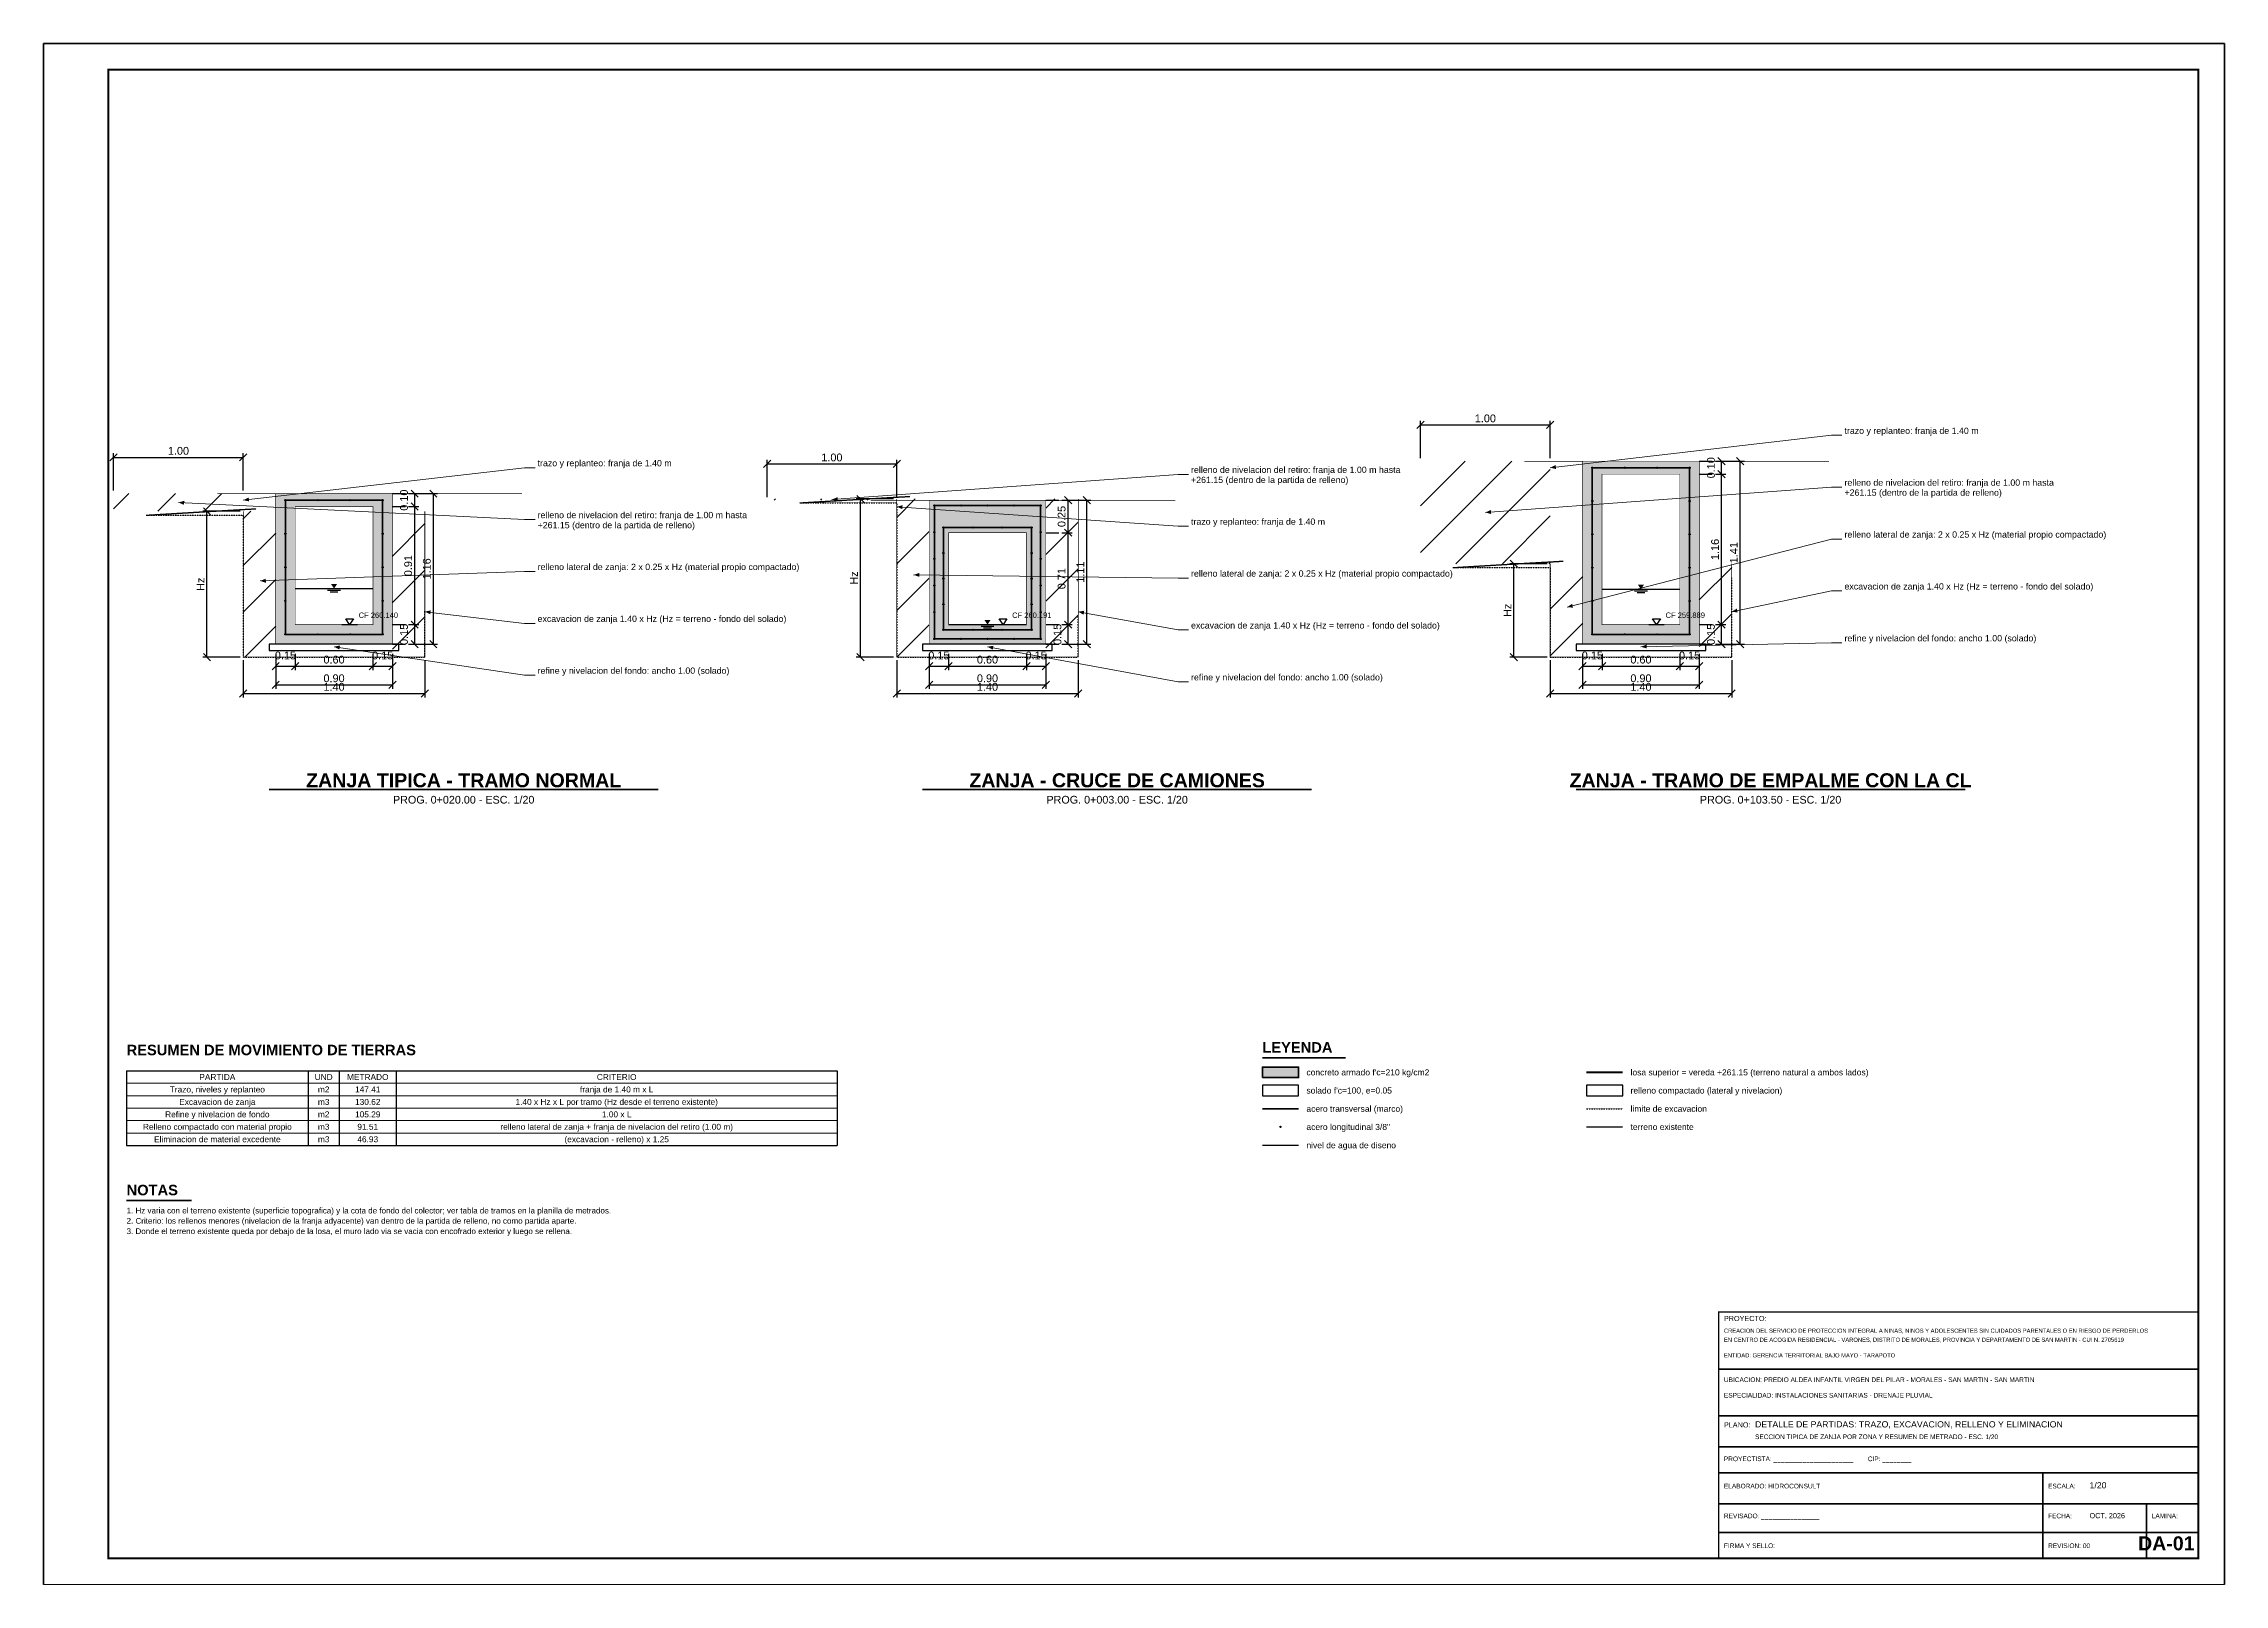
# Paper-space layout 'DA-01' of a CAD drawing. Header units: metres, sheet in millimetres. Extents: x 0 to 841, y 0 to 594.
# The model-space entities are those that its viewports show. They can reach past a viewport. Long polylines and large blocks are cut down to what shows.
import ezdxf
from ezdxf.enums import TextEntityAlignment as Align

# ---------------------------------------------------------------- set-up
doc = ezdxf.new("R2010")
doc.units = ezdxf.units.M
doc.header["$LTSCALE"] = 0.25
doc.linetypes.add('DASHED', pattern=[1.524, 1.27, -0.254])
doc.linetypes.add('HIDDEN', pattern=[0.375, 0.25, -0.125])
for name, color, linetype, lineweight in [('ACERO', 1, 'CONTINUOUS', 35), ('AGUA', 150, 'DASHED', 25), ('CONCRETO', 250, 'CONTINUOUS', 50), ('COTAS', 94, 'CONTINUOUS', 18), ('GRILLA', 9, 'CONTINUOUS', 13), ('LLAMADAS', 30, 'CONTINUOUS', 18), ('MARCO', 7, 'CONTINUOUS', 50), ('ROTULO', 7, 'CONTINUOUS', 35), ('TERRENO', 7, 'CONTINUOUS', 30), ('TITULOS', 160, 'CONTINUOUS', 35)]:
    doc.layers.add(name, color=color, linetype=linetype, lineweight=lineweight)
for name, color, linetype in [('ACERO-PUNTOS', 5, 'CONTINUOUS'), ('AGUA-SIMBOLO', 150, 'CONTINUOUS'), ('EXCAVACION', 8, 'HIDDEN'), ('GUITARRA', 8, 'CONTINUOUS'), ('LEYENDA', 7, 'CONTINUOUS'), ('NIVELES', 7, 'CONTINUOUS'), ('RELLENO', 32, 'CONTINUOUS'), ('ROTULO-TEXTO', 7, 'CONTINUOUS'), ('SOLADO', 8, 'CONTINUOUS'), ('TERRENO-EXISTENTE', 8, 'DASHED'), ('TEXTOS', 7, 'CONTINUOUS'), ('TEXTOS-NOTAS', 7, 'CONTINUOUS')]:
    doc.layers.add(name, color=color, linetype=linetype)
doc.layers.add('CONCRETO-ACHURADO', color=8, linetype='CONTINUOUS', true_color=0xe2e2e2)
doc.styles.get("Standard").update_dxf_attribs({"font": 'arial.ttf'})
doc.styles.add('TITULOS', font='arialbd.ttf')
doc.dimstyles.new('COT-20', dxfattribs={"dimscale": 0.02, "dimtxt": 3, "dimasz": 2.2, "dimexe": 1.6, "dimexo": 1.2, "dimgap": 1, "dimtad": 1, "dimzin": 0, "dimdsep": 46, "dimtxsty": 'Standard', "dimtsz": 1.4, "dimcen": 2.5, "dimclrd": 256, "dimclre": 256, "dimclrt": 7, "dimazin": 3, "dimtfac": 1, "dimtmove": 0, "dimatfit": 3})

# ---------------------------------------------------------------- blocks, each defined once
blk = doc.blocks.new('ACERO-38')
at = {"layer": 'ACERO-PUNTOS'}
h = blk.add_hatch(color=5, dxfattribs=at)
h.dxf.hatch_style = 1
h.paths.add_polyline_path([(-0.00475, 0, 1), (0.00475, 0, 1)])
at = {"layer": 'ACERO-PUNTOS', "color": 5}
blk.add_circle((0, 0), 0.00475, dxfattribs=at)
blk = doc.blocks.new('SIMB-AGUA')
at = {"layer": 'AGUA-SIMBOLO'}
for p, q in [((-2.5, -0.6), (2.5, -0.6)), ((-1.5, -1.2), (1.5, -1.2))]:
    blk.add_line(p, q, dxfattribs=at)
blk.add_solid([(0, 0), (-1.2, 1.8), (1.2, 1.8)], dxfattribs=at)
blk = doc.blocks.new('SIMB-NIVEL')
at = {"layer": 'NIVELES'}
blk.add_line((-3, 0), (3, 0), dxfattribs=at)
blk.add_lwpolyline([(0, 0), (-1.5, 2.2), (1.5, 2.2)], close=True, dxfattribs=at)

msp = doc.modelspace()

# ---------------------------------------------------------------- hatches: boundary and pattern name
at = {"layer": 'CONCRETO-ACHURADO', "true_color": 0xe2e2e2}
h = msp.add_hatch(color=7, dxfattribs=at)
h.dxf.hatch_style = 1
h.paths.add_polyline_path([(349183.87, 9281460.35), (349184.77, 9281460.35), (349184.77, 9281460.45), (349183.87, 9281460.45)])
h = msp.add_hatch(color=7, dxfattribs=at)
h.dxf.hatch_style = 1
h.paths.add_polyline_path([(349183.87, 9281459.19), (349184.02, 9281459.19), (349184.02, 9281460.35), (349183.87, 9281460.35)])
h = msp.add_hatch(color=7, dxfattribs=at)
h.dxf.hatch_style = 1
h.paths.add_polyline_path([(349184.62, 9281459.19), (349184.77, 9281459.19), (349184.77, 9281460.35), (349184.62, 9281460.35)])
h = msp.add_hatch(color=7, dxfattribs=at)
h.dxf.hatch_style = 1
h.paths.add_polyline_path([(349173.79, 9281460.1), (349174.69, 9281460.1), (349174.69, 9281460.2), (349173.79, 9281460.2)])
h = msp.add_hatch(color=7, dxfattribs=at)
h.dxf.hatch_style = 1
h.paths.add_polyline_path([(349173.79, 9281459.19), (349173.94, 9281459.19), (349173.94, 9281460.1), (349173.79, 9281460.1)])
h = msp.add_hatch(color=7, dxfattribs=at)
h.dxf.hatch_style = 1
h.paths.add_polyline_path([(349174.54, 9281459.19), (349174.69, 9281459.19), (349174.69, 9281460.1), (349174.54, 9281460.1)])
h = msp.add_hatch(color=7, dxfattribs=at)
h.dxf.hatch_style = 1
h.paths.add_polyline_path([(349178.83, 9281459.899), (349179.73, 9281459.899), (349179.73, 9281460.149), (349178.83, 9281460.149)])
h = msp.add_hatch(color=7, dxfattribs=at)
h.dxf.hatch_style = 1
h.paths.add_polyline_path([(349178.83, 9281459.19), (349178.98, 9281459.19), (349178.98, 9281459.899), (349178.83, 9281459.899)])
h = msp.add_hatch(color=7, dxfattribs=at)
h.dxf.hatch_style = 1
h.paths.add_polyline_path([(349179.58, 9281459.19), (349179.73, 9281459.19), (349179.73, 9281459.899), (349179.58, 9281459.899)])
h = msp.add_hatch(color=7, dxfattribs=at)
h.dxf.hatch_style = 1
h.paths.add_polyline_path([(349173.79, 9281459.04), (349174.69, 9281459.04), (349174.69, 9281459.19), (349173.79, 9281459.19)])
h = msp.add_hatch(color=7, dxfattribs=at)
h.dxf.hatch_style = 1
h.paths.add_polyline_path([(349178.83, 9281459.04), (349179.73, 9281459.04), (349179.73, 9281459.19), (349178.83, 9281459.19)])
h = msp.add_hatch(color=7, dxfattribs=at)
h.dxf.hatch_style = 1
h.paths.add_polyline_path([(349183.87, 9281459.04), (349184.77, 9281459.04), (349184.77, 9281459.19), (349183.87, 9281459.19)])
h = msp.add_hatch(color=7, dxfattribs=at)
h.dxf.hatch_style = 1
h.paths.add_polyline_path([(349181.4, 9281455.698), (349181.68, 9281455.698), (349181.68, 9281455.778), (349181.4, 9281455.778)])
at = {"layer": 'RELLENO'}
h = msp.add_hatch(dxfattribs=at)
h.set_pattern_fill('ANSI31', scale=0.08)
h.paths.add_polyline_path([(349182.62, 9281459.66), (349183.62, 9281459.66), (349183.62, 9281460.45), (349182.62, 9281460.45)])
h = msp.add_hatch(dxfattribs=at)
h.set_pattern_fill('ANSI31', scale=0.08)
h.paths.add_polyline_path([(349172.54, 9281460.064), (349173.54, 9281460.064), (349173.54, 9281460.2), (349172.54, 9281460.2)])
h = msp.add_hatch(dxfattribs=at)
h.set_pattern_fill('ANSI31', scale=0.08)
h.paths.add_polyline_path([(349173.54, 9281460.064), (349173.54, 9281458.94), (349173.79, 9281458.94), (349173.79, 9281460.064)])
h = msp.add_hatch(dxfattribs=at)
h.set_pattern_fill('ANSI31', scale=0.08)
h.paths.add_polyline_path([(349174.69, 9281460.064), (349174.69, 9281458.94), (349174.94, 9281458.94), (349174.94, 9281460.064)])
h = msp.add_hatch(dxfattribs=at)
h.set_pattern_fill('ANSI31', scale=0.08)
h.paths.add_polyline_path([(349177.58, 9281460.159), (349178.58, 9281460.159), (349178.58, 9281460.149), (349177.58, 9281460.149)])
h = msp.add_hatch(dxfattribs=at)
h.set_pattern_fill('ANSI31', scale=0.08)
h.paths.add_polyline_path([(349178.58, 9281460.159), (349178.58, 9281458.94), (349178.83, 9281458.94), (349178.83, 9281460.159)])
h = msp.add_hatch(dxfattribs=at)
h.set_pattern_fill('ANSI31', scale=0.08)
h.paths.add_polyline_path([(349179.73, 9281460.159), (349179.73, 9281458.94), (349179.98, 9281458.94), (349179.98, 9281460.159)])
h = msp.add_hatch(dxfattribs=at)
h.set_pattern_fill('ANSI31', scale=0.08)
h.paths.add_polyline_path([(349183.62, 9281459.66), (349183.62, 9281458.94), (349183.87, 9281458.94), (349183.87, 9281459.66)])
h = msp.add_hatch(dxfattribs=at)
h.set_pattern_fill('ANSI31', scale=0.08)
h.paths.add_polyline_path([(349184.77, 9281459.66), (349184.77, 9281458.94), (349185.02, 9281458.94), (349185.02, 9281459.66)])

# ---------------------------------------------------------------- linework, layer by layer
at = {"layer": 'ACERO'}
for points in [[(349183.945, 9281459.115), (349184.695, 9281459.115), (349184.695, 9281460.4), (349183.945, 9281460.4)], [(349173.865, 9281459.115), (349174.615, 9281459.115), (349174.615, 9281460.15), (349173.865, 9281460.15)], [(349178.87, 9281459.08), (349179.69, 9281459.08), (349179.69, 9281460.109), (349178.87, 9281460.109)], [(349178.94, 9281459.15), (349179.62, 9281459.15), (349179.62, 9281459.939), (349178.94, 9281459.939)]]:
    msp.add_lwpolyline(points, close=True, dxfattribs=at)
at = {"layer": 'ACERO', "const_width": 0.014}
msp.add_lwpolyline([(349181.4, 9281455.457), (349181.68, 9281455.457)], dxfattribs=at)
at = {"layer": 'AGUA'}
for p, q in [((349173.94, 9281459.468), (349174.54, 9281459.468)), ((349184.02, 9281459.463), (349184.62, 9281459.463)), ((349178.98, 9281459.19), (349179.58, 9281459.19)), ((349181.4, 9281455.176), (349181.68, 9281455.176))]:
    msp.add_line(p, q, dxfattribs=at)
at = {"layer": 'CONCRETO', "const_width": 0.004}
for points in [[(349183.87, 9281459.04), (349184.77, 9281459.04), (349184.77, 9281460.45), (349183.87, 9281460.45)], [(349184.02, 9281459.19), (349184.62, 9281459.19), (349184.62, 9281460.35), (349184.02, 9281460.35)], [(349173.79, 9281459.04), (349174.69, 9281459.04), (349174.69, 9281460.2), (349173.79, 9281460.2)], [(349173.94, 9281459.19), (349174.54, 9281459.19), (349174.54, 9281460.1), (349173.94, 9281460.1)], [(349178.83, 9281459.04), (349179.73, 9281459.04), (349179.73, 9281460.149), (349178.83, 9281460.149)], [(349178.98, 9281459.19), (349179.58, 9281459.19), (349179.58, 9281459.899), (349178.98, 9281459.899)]]:
    msp.add_lwpolyline(points, close=True, dxfattribs=at)
at = {"layer": 'CONCRETO'}
msp.add_lwpolyline([(349181.4, 9281455.698), (349181.68, 9281455.698), (349181.68, 9281455.778), (349181.4, 9281455.778)], close=True, dxfattribs=at)
at = {"layer": 'EXCAVACION'}
msp.add_line((349183.9, 9281455.457), (349184.18, 9281455.457), dxfattribs=at)
for points in [[(349172.79, 9281460.034), (349173.54, 9281460.034), (349173.54, 9281458.94), (349174.94, 9281458.94), (349174.94, 9281459.3)], [(349177.83, 9281460.129), (349178.58, 9281460.129), (349178.58, 9281458.94), (349179.98, 9281458.94), (349179.98, 9281459.249)], [(349182.87, 9281459.63), (349183.62, 9281459.63), (349183.62, 9281458.94), (349185.02, 9281458.94), (349185.02, 9281459.55)]]:
    msp.add_lwpolyline(points, dxfattribs=at)
at = {"layer": 'EXCAVACION', "const_width": 0.006}
for points in [[(349173.54, 9281460.064), (349173.54, 9281458.94), (349174.94, 9281458.94), (349174.94, 9281460.064)], [(349178.58, 9281460.159), (349178.58, 9281458.94), (349179.98, 9281458.94), (349179.98, 9281460.159)], [(349183.62, 9281459.66), (349183.62, 9281458.94), (349185.02, 9281458.94), (349185.02, 9281459.66)]]:
    msp.add_lwpolyline(points, dxfattribs=at)
at = {"layer": 'GRILLA'}
for p, q in [((349172.64, 9281455.654), (349178.12, 9281455.654)), ((349172.64, 9281455.558), (349178.12, 9281455.558)), ((349172.64, 9281455.462), (349178.12, 9281455.462)), ((349172.64, 9281455.366), (349178.12, 9281455.366)), ((349172.64, 9281455.27), (349178.12, 9281455.27))]:
    msp.add_line(p, q, dxfattribs=at)
at = {"layer": 'GUITARRA'}
for p, q in [((349184.77, 9281460.45), (349184.87, 9281460.45)), ((349184.77, 9281460.35), (349184.87, 9281460.35)), ((349174.69, 9281460.2), (349174.79, 9281460.2)), ((349174.69, 9281460.1), (349174.79, 9281460.1)), ((349179.73, 9281460.149), (349179.83, 9281460.149)), ((349179.73, 9281459.899), (349179.83, 9281459.899)), ((349174.69, 9281459.19), (349174.79, 9281459.19)), ((349179.73, 9281459.19), (349179.83, 9281459.19)), ((349184.77, 9281459.19), (349184.87, 9281459.19)), ((349174.69, 9281459.04), (349174.79, 9281459.04)), ((349179.73, 9281459.04), (349179.83, 9281459.04)), ((349184.77, 9281459.04), (349184.87, 9281459.04))]:
    msp.add_line(p, q, dxfattribs=at)
at = {"layer": 'LLAMADAS'}
for p, q in [((349185.79, 9281460.65), (349183.62, 9281460.4)), ((349185.87, 9281460.65), (349185.79, 9281460.65)), ((349175.71, 9281460.4), (349173.54, 9281460.15)), ((349175.79, 9281460.4), (349175.71, 9281460.4)), ((349180.75, 9281460.349), (349178.08, 9281460.154)), ((349180.83, 9281460.349), (349180.75, 9281460.349)), ((349185.79, 9281460.25), (349183.12, 9281460.055)), ((349185.87, 9281460.25), (349185.79, 9281460.25)), ((349175.71, 9281460), (349173.04, 9281460.132)), ((349180.75, 9281459.949), (349178.58, 9281460.099)), ((349175.79, 9281460), (349175.71, 9281460)), ((349180.83, 9281459.949), (349180.75, 9281459.949)), ((349185.79, 9281459.85), (349183.75, 9281459.325)), ((349185.87, 9281459.85), (349185.79, 9281459.85)), ((349175.71, 9281459.6), (349173.67, 9281459.527)), ((349175.79, 9281459.6), (349175.71, 9281459.6)), ((349180.75, 9281459.549), (349178.71, 9281459.574)), ((349180.83, 9281459.549), (349180.75, 9281459.549)), ((349185.79, 9281459.45), (349185.02, 9281459.29)), ((349185.87, 9281459.45), (349185.79, 9281459.45)), ((349175.71, 9281459.2), (349174.94, 9281459.29)), ((349175.79, 9281459.2), (349175.71, 9281459.2)), ((349180.75, 9281459.149), (349179.98, 9281459.29)), ((349175.71, 9281458.8), (349174.24, 9281459.02)), ((349180.75, 9281458.749), (349179.28, 9281459.02)), ((349180.83, 9281459.149), (349180.75, 9281459.149)), ((349185.79, 9281459.05), (349184.32, 9281459.02)), ((349185.87, 9281459.05), (349185.79, 9281459.05)), ((349175.79, 9281458.8), (349175.71, 9281458.8)), ((349180.83, 9281458.749), (349180.75, 9281458.749))]:
    msp.add_line(p, q, dxfattribs=at)
for points in [[(349183.62, 9281460.4), (349183.665, 9281460.39), (349183.662, 9281460.421)], [(349173.04, 9281460.132), (349173.083, 9281460.114), (349173.085, 9281460.145)], [(349173.54, 9281460.15), (349173.585, 9281460.14), (349173.582, 9281460.17)], [(349178.08, 9281460.154), (349178.125, 9281460.142), (349178.123, 9281460.173)], [(349178.58, 9281460.099), (349178.623, 9281460.081), (349178.625, 9281460.111)], [(349183.12, 9281460.055), (349183.165, 9281460.043), (349183.163, 9281460.074)], [(349173.67, 9281459.527), (349173.715, 9281459.513), (349173.713, 9281459.544)], [(349178.71, 9281459.574), (349178.754, 9281459.559), (349178.754, 9281459.589)], [(349183.75, 9281459.325), (349183.796, 9281459.321), (349183.789, 9281459.351)], [(349174.94, 9281459.29), (349174.982, 9281459.27), (349174.985, 9281459.3)], [(349179.98, 9281459.29), (349180.021, 9281459.267), (349180.026, 9281459.297)], [(349185.02, 9281459.29), (349185.066, 9281459.284), (349185.06, 9281459.314)], [(349174.24, 9281459.02), (349174.281, 9281458.998), (349174.286, 9281459.029)], [(349179.28, 9281459.02), (349179.32, 9281458.997), (349179.326, 9281459.027)], [(349184.32, 9281459.02), (349184.364, 9281459.006), (349184.364, 9281459.036)]]:
    msp.add_solid(points, dxfattribs=at)
at = {"layer": 'MARCO'}
msp.add_lwpolyline([(349172, 9281451.79), (349188.82, 9281451.79), (349188.82, 9281463.67), (349172, 9281463.67)], close=True, dxfattribs=at)
at = {"layer": 'MARCO', "const_width": 0.016}
msp.add_lwpolyline([(349172.5, 9281451.99), (349188.62, 9281451.99), (349188.62, 9281463.47), (349172.5, 9281463.47)], close=True, dxfattribs=at)
at = {"layer": 'RELLENO'}
msp.add_lwpolyline([(349183.9, 9281455.558), (349184.18, 9281455.558), (349184.18, 9281455.638), (349183.9, 9281455.638)], close=True, dxfattribs=at)
at = {"layer": 'ROTULO'}
for p, q in [((349184.92, 9281453.45), (349188.62, 9281453.45)), ((349184.92, 9281453.09), (349188.62, 9281453.09)), ((349184.92, 9281452.85), (349188.62, 9281452.85)), ((349184.92, 9281452.65), (349188.62, 9281452.65)), ((349187.42, 9281452.65), (349187.42, 9281451.99)), ((349184.92, 9281452.41), (349188.62, 9281452.41)), ((349188.22, 9281452.41), (349188.22, 9281451.99)), ((349184.92, 9281452.19), (349188.62, 9281452.19))]:
    msp.add_line(p, q, dxfattribs=at)
at = {"layer": 'ROTULO', "const_width": 0.01}
msp.add_lwpolyline([(349184.92, 9281451.99), (349188.62, 9281451.99), (349188.62, 9281453.89), (349184.92, 9281453.89)], close=True, dxfattribs=at)
at = {"layer": 'SOLADO'}
for points in [[(349173.74, 9281458.99), (349174.74, 9281458.99), (349174.74, 9281459.04), (349173.74, 9281459.04)], [(349178.78, 9281458.99), (349179.78, 9281458.99), (349179.78, 9281459.04), (349178.78, 9281459.04)], [(349183.82, 9281458.99), (349184.82, 9281458.99), (349184.82, 9281459.04), (349183.82, 9281459.04)], [(349181.4, 9281455.558), (349181.68, 9281455.558), (349181.68, 9281455.638), (349181.4, 9281455.638)]]:
    msp.add_lwpolyline(points, close=True, dxfattribs=at)
at = {"layer": 'TERRENO'}
for points, const_width in [([(349183.42, 9281460.45), (349183.87, 9281460.45)], 0.006), ([(349184.77, 9281460.45), (349185.77, 9281460.45)], 0.006), ([(349173.34, 9281460.2), (349173.79, 9281460.2)], 0.006), ([(349174.69, 9281460.2), (349175.69, 9281460.2)], 0.006), ([(349178.38, 9281460.149), (349178.83, 9281460.149)], 0.006), ([(349179.73, 9281460.149), (349180.73, 9281460.149)], 0.006), ([(349183.9, 9281455.738), (349184.18, 9281455.738)], 0.014)]:
    msp.add_lwpolyline(points, dxfattribs=dict(at, const_width=const_width))
at = {"layer": 'TERRENO-EXISTENTE'}
msp.add_line((349183.9, 9281455.317), (349184.18, 9281455.317), dxfattribs=at)
for points in [[(349172.79, 9281460.034), (349173.29, 9281460.064), (349173.64, 9281460.084)], [(349177.83, 9281460.129), (349178.33, 9281460.159), (349178.68, 9281460.179)], [(349182.87, 9281459.63), (349183.37, 9281459.66), (349183.72, 9281459.68)]]:
    msp.add_lwpolyline(points, dxfattribs=at)
at = {"layer": 'TEXTOS'}
for p, q in [((349172.64, 9281455.75), (349178.12, 9281455.75)), ((349172.64, 9281455.75), (349172.64, 9281455.174)), ((349174.04, 9281455.75), (349174.04, 9281455.174)), ((349174.28, 9281455.75), (349174.28, 9281455.174)), ((349174.72, 9281455.75), (349174.72, 9281455.174)), ((349178.12, 9281455.75), (349178.12, 9281455.174)), ((349172.64, 9281455.174), (349178.12, 9281455.174))]:
    msp.add_line(p, q, dxfattribs=at)
at = {"layer": 'TITULOS'}
for p, q in [((349173.74, 9281457.92), (349176.74, 9281457.92)), ((349178.78, 9281457.92), (349181.78, 9281457.92)), ((349183.82, 9281457.92), (349186.82, 9281457.92)), ((349181.4, 9281455.85), (349182.04, 9281455.85)), ((349172.64, 9281454.75), (349173.14, 9281454.75))]:
    msp.add_line(p, q, dxfattribs=at)

# ---------------------------------------------------------------- block references
for p in [(349183.945, 9281460.4), (349184.195, 9281460.4), (349184.445, 9281460.4), (349184.695, 9281460.4), (349173.865, 9281460.15), (349174.115, 9281460.15), (349174.365, 9281460.15), (349174.615, 9281460.15), (349178.87, 9281460.109), (349179.075, 9281460.109), (349179.28, 9281460.109), (349179.485, 9281460.109), (349179.69, 9281460.109), (349183.945, 9281460.143), (349184.695, 9281460.143), (349173.865, 9281459.891), (349174.615, 9281459.891), (349178.87, 9281459.903), (349178.94, 9281459.939), (349179.167, 9281459.939), (349179.393, 9281459.939), (349179.62, 9281459.939), (349179.69, 9281459.903), (349183.945, 9281459.886), (349184.695, 9281459.886), (349178.87, 9281459.697), (349178.94, 9281459.742), (349179.62, 9281459.742), (349179.69, 9281459.697), (349173.865, 9281459.632), (349174.615, 9281459.632), (349178.94, 9281459.545), (349179.62, 9281459.545), (349183.945, 9281459.629), (349184.695, 9281459.629), (349173.865, 9281459.374), (349174.615, 9281459.374), (349178.87, 9281459.492), (349178.94, 9281459.347), (349179.62, 9281459.347), (349179.69, 9281459.492), (349183.945, 9281459.372), (349184.695, 9281459.372), (349178.87, 9281459.286), (349179.69, 9281459.286), (349173.865, 9281459.115), (349174.115, 9281459.115), (349174.365, 9281459.115), (349174.615, 9281459.115), (349178.87, 9281459.08), (349178.94, 9281459.15), (349179.075, 9281459.08), (349179.167, 9281459.15), (349179.28, 9281459.08), (349179.393, 9281459.15), (349179.485, 9281459.08), (349179.62, 9281459.15), (349179.69, 9281459.08), (349183.945, 9281459.115), (349184.195, 9281459.115), (349184.445, 9281459.115), (349184.695, 9281459.115)]:
    msp.add_blockref('ACERO-38', p)
at = {"xscale": 0.02, "yscale": 0.02}
for p in [(349174.24, 9281459.468), (349184.32, 9281459.463), (349179.28, 9281459.19)]:
    msp.add_blockref('SIMB-AGUA', p, dxfattribs=at)
at = {"layer": 'ACERO-PUNTOS'}
msp.add_blockref('ACERO-38', (349181.54, 9281455.317), dxfattribs=at)
at = {"layer": 'NIVELES', "xscale": 0.02, "yscale": 0.02}
for p in [(349174.36, 9281459.19), (349179.4, 9281459.19), (349184.44, 9281459.19)]:
    msp.add_blockref('SIMB-NIVEL', p, dxfattribs=at)

# ---------------------------------------------------------------- texts
at = {"layer": 'LEYENDA'}
for s, p in [("concreto armado f'c=210 kg/cm2", (349181.74, 9281455.738)), ('losa superior = vereda +261.15 (terreno natural a ambos lados)', (349184.24, 9281455.738)), ("solado f'c=100, e=0.05", (349181.74, 9281455.598)), ('acero transversal (marco)', (349181.74, 9281455.457)), ('relleno compactado (lateral y nivelacion)', (349184.24, 9281455.598)), ('limite de excavacion', (349184.24, 9281455.457)), ('acero longitudinal 3/8"', (349181.74, 9281455.317)), ('terreno existente', (349184.24, 9281455.317)), ('nivel de agua de diseno', (349181.74, 9281455.176))]:
    msp.add_text(s, height=0.0468, dxfattribs=at).set_placement(p, align=Align.MIDDLE_LEFT)
at = {"layer": 'NIVELES'}
for s, p in [('CF 260.140', (349174.43, 9281459.242)), ('CF 260.191', (349179.47, 9281459.242)), ('CF 259.889', (349184.51, 9281459.242))]:
    msp.add_text(s, height=0.0416, dxfattribs=at).set_placement(p)
at = {"layer": 'ROTULO-TEXTO'}
for s, height, p in [('PROYECTO:', 0.04, (349184.96, 9281453.82)), ('CREACION DEL SERVICIO DE PROTECCION INTEGRAL A NINAS, NINOS Y ADOLESCENTES SIN CUIDADOS PARENTALES O EN RIESGO DE PERDERLOS', 0.032, (349184.96, 9281453.73)), ('EN CENTRO DE ACOGIDA RESIDENCIAL - VARONES, DISTRITO DE MORALES, PROVINCIA Y DEPARTAMENTO DE SAN MARTIN - CUI N. 2705619', 0.032, (349184.96, 9281453.66)), ('ENTIDAD: GERENCIA TERRITORIAL BAJO MAYO - TARAPOTO', 0.032, (349184.96, 9281453.54)), ('UBICACION: PREDIO ALDEA INFANTIL VIRGEN DEL PILAR - MORALES - SAN MARTIN - SAN MARTIN', 0.036, (349184.96, 9281453.35)), ('ESPECIALIDAD: INSTALACIONES SANITARIAS - DRENAJE PLUVIAL', 0.036, (349184.96, 9281453.23)), ('PLANO:', 0.04, (349184.96, 9281453)), ('SECCION TIPICA DE ZANJA POR ZONA Y RESUMEN DE METRADO - ESC. 1/20', 0.036, (349185.2, 9281452.91)), ('DETALLE DE PARTIDAS: TRAZO, EXCAVACION, RELLENO Y ELIMINACION', 0.048, (349185.2, 9281453)), ('PROYECTISTA: ______________________        CIP: ________', 0.036, (349184.96, 9281452.74)), ('ELABORADO: HIDROCONSULT', 0.036, (349184.96, 9281452.53)), ('ESCALA:', 0.036, (349187.46, 9281452.53)), ('1/20', 0.048, (349187.78, 9281452.53)), ('REVISADO: ________________', 0.036, (349184.96, 9281452.3)), ('FECHA:', 0.036, (349187.46, 9281452.3)), ('OCT. 2026', 0.04, (349187.78, 9281452.3)), ('LAMINA:', 0.036, (349188.26, 9281452.3)), ('FIRMA Y SELLO:', 0.036, (349184.96, 9281452.07)), ('REVISION: 00', 0.036, (349187.46, 9281452.07))]:
    msp.add_text(s, height=height, dxfattribs=at).set_placement(p)
at = {"layer": 'TEXTOS'}
for s, p in [('trazo y replanteo: franja de 1.40 m', (349185.89, 9281460.661)), ('trazo y replanteo: franja de 1.40 m', (349175.81, 9281460.411)), ('relleno de nivelacion del retiro: franja de 1.00 m hasta', (349180.85, 9281460.36)), ('+261.15 (dentro de la partida de relleno)', (349180.85, 9281460.282)), ('+261.15 (dentro de la partida de relleno)', (349185.89, 9281460.184)), ('relleno de nivelacion del retiro: franja de 1.00 m hasta', (349185.89, 9281460.261)), ('relleno de nivelacion del retiro: franja de 1.00 m hasta', (349175.81, 9281460.011)), ('trazo y replanteo: franja de 1.40 m', (349180.85, 9281459.96)), ('+261.15 (dentro de la partida de relleno)', (349175.81, 9281459.933)), ('relleno lateral de zanja: 2 x 0.25 x Hz (material propio compactado)', (349185.89, 9281459.861)), ('relleno lateral de zanja: 2 x 0.25 x Hz (material propio compactado)', (349175.81, 9281459.611)), ('relleno lateral de zanja: 2 x 0.25 x Hz (material propio compactado)', (349180.85, 9281459.56)), ('excavacion de zanja 1.40 x Hz (Hz = terreno - fondo del solado)', (349185.89, 9281459.461)), ('excavacion de zanja 1.40 x Hz (Hz = terreno - fondo del solado)', (349175.81, 9281459.211)), ('excavacion de zanja 1.40 x Hz (Hz = terreno - fondo del solado)', (349180.85, 9281459.16)), ('refine y nivelacion del fondo: ancho 1.00 (solado)', (349185.89, 9281459.061)), ('refine y nivelacion del fondo: ancho 1.00 (solado)', (349175.81, 9281458.811)), ('refine y nivelacion del fondo: ancho 1.00 (solado)', (349180.85, 9281458.76))]:
    msp.add_text(s, height=0.0486, dxfattribs=at).set_placement(p)
for s, height, p in [('PROG. 0+020.00 - ESC. 1/20', 0.0594, (349175.24, 9281457.84)), ('PROG. 0+003.00 - ESC. 1/20', 0.0594, (349180.28, 9281457.84)), ('PROG. 0+103.50 - ESC. 1/20', 0.0594, (349185.32, 9281457.84)), ('PARTIDA', 0.0459, (349173.34, 9281455.702)), ('UND', 0.0459, (349174.16, 9281455.702)), ('METRADO', 0.0459, (349174.5, 9281455.702)), ('CRITERIO', 0.0459, (349176.42, 9281455.702)), ('Trazo, niveles y replanteo', 0.0459, (349173.34, 9281455.606)), ('Excavacion de zanja', 0.0459, (349173.34, 9281455.51)), ('m2', 0.0459, (349174.16, 9281455.606)), ('m3', 0.0459, (349174.16, 9281455.51)), ('147.41', 0.0459, (349174.5, 9281455.606)), ('130.62', 0.0459, (349174.5, 9281455.51)), ('1.40 x Hz x L por tramo (Hz desde el terreno existente)', 0.0459, (349176.42, 9281455.51)), ('franja de 1.40 m x L', 0.0459, (349176.42, 9281455.606)), ('Relleno compactado con material propio', 0.0459, (349173.34, 9281455.318)), ('Refine y nivelacion de fondo', 0.0459, (349173.34, 9281455.414)), ('m2', 0.0459, (349174.16, 9281455.414)), ('m3', 0.0459, (349174.16, 9281455.318)), ('105.29', 0.0459, (349174.5, 9281455.414)), ('91.51', 0.0459, (349174.5, 9281455.318)), ('relleno lateral de zanja + franja de nivelacion del retiro (1.00 m)', 0.0459, (349176.42, 9281455.318)), ('1.00 x L', 0.0459, (349176.42, 9281455.414)), ('Eliminacion de material excedente', 0.0459, (349173.34, 9281455.222)), ('m3', 0.0459, (349174.16, 9281455.222)), ('46.93', 0.0459, (349174.5, 9281455.222)), ('(excavacion - relleno) x 1.25', 0.0459, (349176.42, 9281455.222))]:
    msp.add_text(s, height=height, dxfattribs=at).set_placement(p, align=Align.MIDDLE_CENTER)
at = {"layer": 'TEXTOS-NOTAS'}
for s, p in [('1. Hz varia con el terreno existente (superficie topografica) y la cota de fondo del colector; ver tabla de tramos en la planilla de metrados.', (349172.64, 9281454.65)), ('3. Donde el terreno existente queda por debajo de la losa, el muro lado via se vacia con encofrado exterior y luego se rellena.', (349172.64, 9281454.491)), ('2. Criterio: los rellenos menores (nivelacion de la franja adyacente) van dentro de la partida de relleno, no como partida aparte.', (349172.64, 9281454.571))]:
    msp.add_text(s, height=0.0442, dxfattribs=at).set_placement(p)
at = {"layer": 'TITULOS', "style": 'TITULOS'}
for s, p in [('ZANJA TIPICA - TRAMO NORMAL', (349175.24, 9281457.99)), ('ZANJA - CRUCE DE CAMIONES', (349180.28, 9281457.99)), ('ZANJA - TRAMO DE EMPALME CON LA CL', (349185.32, 9281457.99))]:
    msp.add_text(s, height=0.108, dxfattribs=at).set_placement(p, align=Align.MIDDLE_CENTER)
for s, p in [('RESUMEN DE MOVIMIENTO DE TIERRAS', (349172.64, 9281455.87)), ('LEYENDA', (349181.4, 9281455.89)), ('NOTAS', (349172.64, 9281454.79))]:
    msp.add_text(s, height=0.081, dxfattribs=at).set_placement(p)
msp.add_text('DA-01', height=0.108, dxfattribs=at).set_placement((349188.59, 9281452.02), align=Align.BOTTOM_RIGHT)

# ---------------------------------------------------------------- dimensions: what is measured, and where the dimension line sits
at = {"layer": 'COTAS'}
for base, p1, p2, text in [((349182.62, 9281460.73), (349182.62, 9281460.45), (349183.62, 9281460.45), '1.00'), ((349172.54, 9281460.48), (349172.54, 9281460.2), (349173.54, 9281460.2), '1.00'), ((349177.58, 9281460.429), (349177.58, 9281460.149), (349178.58, 9281460.149), '1.00'), ((349173.54, 9281458.66), (349173.54, 9281458.94), (349174.94, 9281458.94), '1.40'), ((349178.58, 9281458.66), (349178.58, 9281458.94), (349179.98, 9281458.94), '1.40'), ((349183.62, 9281458.66), (349183.62, 9281458.94), (349185.02, 9281458.94), '1.40')]:
    msp.add_linear_dim(base=base, p1=p1, p2=p2, text=text, dimstyle='COT-20', dxfattribs=at).render()
for base, p1, p2 in [((349184.942, 9281460.35), (349184.87, 9281460.35), (349184.87, 9281460.45)), ((349184.942, 9281459.19), (349184.87, 9281459.19), (349184.87, 9281460.35)), ((349185.086, 9281459.04), (349184.87, 9281459.04), (349184.87, 9281460.45)), ((349174.862, 9281460.1), (349174.79, 9281460.1), (349174.79, 9281460.2)), ((349175.006, 9281459.04), (349174.79, 9281459.04), (349174.79, 9281460.2)), ((349174.862, 9281459.19), (349174.79, 9281459.19), (349174.79, 9281460.1)), ((349179.902, 9281459.899), (349179.83, 9281459.899), (349179.83, 9281460.149)), ((349180.046, 9281459.04), (349179.83, 9281459.04), (349179.83, 9281460.149)), ((349179.902, 9281459.19), (349179.83, 9281459.19), (349179.83, 9281459.899)), ((349174.862, 9281459.04), (349174.79, 9281459.04), (349174.79, 9281459.19)), ((349179.902, 9281459.04), (349179.83, 9281459.04), (349179.83, 9281459.19)), ((349184.942, 9281459.04), (349184.87, 9281459.04), (349184.87, 9281459.19))]:
    msp.add_linear_dim(base=base, p1=p1, p2=p2, angle=90, dimstyle='COT-20', dxfattribs=at).render()
for base, p1, p2 in [((349178.3, 9281458.94), (349178.58, 9281458.94), (349178.58, 9281460.159)), ((349173.26, 9281458.94), (349173.54, 9281458.94), (349173.54, 9281460.064)), ((349183.34, 9281458.94), (349183.62, 9281458.94), (349183.62, 9281459.66))]:
    msp.add_linear_dim(base=base, p1=p1, p2=p2, angle=90, text='Hz', dimstyle='COT-20', dxfattribs=at).render()
for base, p1, p2 in [((349173.79, 9281458.87), (349173.79, 9281458.99), (349173.94, 9281458.99)), ((349173.79, 9281458.726), (349173.79, 9281458.99), (349174.69, 9281458.99)), ((349173.94, 9281458.87), (349173.94, 9281458.99), (349174.54, 9281458.99)), ((349174.54, 9281458.87), (349174.54, 9281458.99), (349174.69, 9281458.99)), ((349178.83, 9281458.87), (349178.83, 9281458.99), (349178.98, 9281458.99)), ((349178.83, 9281458.726), (349178.83, 9281458.99), (349179.73, 9281458.99)), ((349178.98, 9281458.87), (349178.98, 9281458.99), (349179.58, 9281458.99)), ((349179.58, 9281458.87), (349179.58, 9281458.99), (349179.73, 9281458.99)), ((349183.87, 9281458.87), (349183.87, 9281458.99), (349184.02, 9281458.99)), ((349183.87, 9281458.726), (349183.87, 9281458.99), (349184.77, 9281458.99)), ((349184.02, 9281458.87), (349184.02, 9281458.99), (349184.62, 9281458.99)), ((349184.62, 9281458.87), (349184.62, 9281458.99), (349184.77, 9281458.99))]:
    msp.add_linear_dim(base=base, p1=p1, p2=p2, dimstyle='COT-20', dxfattribs=at).render()

psp = doc.layouts.new('DA-01')

# ---------------------------------------------------------------- viewports
at = {"layer": 'MARCO'}
psp.add_viewport(center=(420.5, 297), size=(841, 594), view_center_point=(349180.41, 9281457.73), view_height=11.88, dxfattribs=at)

doc.saveas('drawing.dxf')
